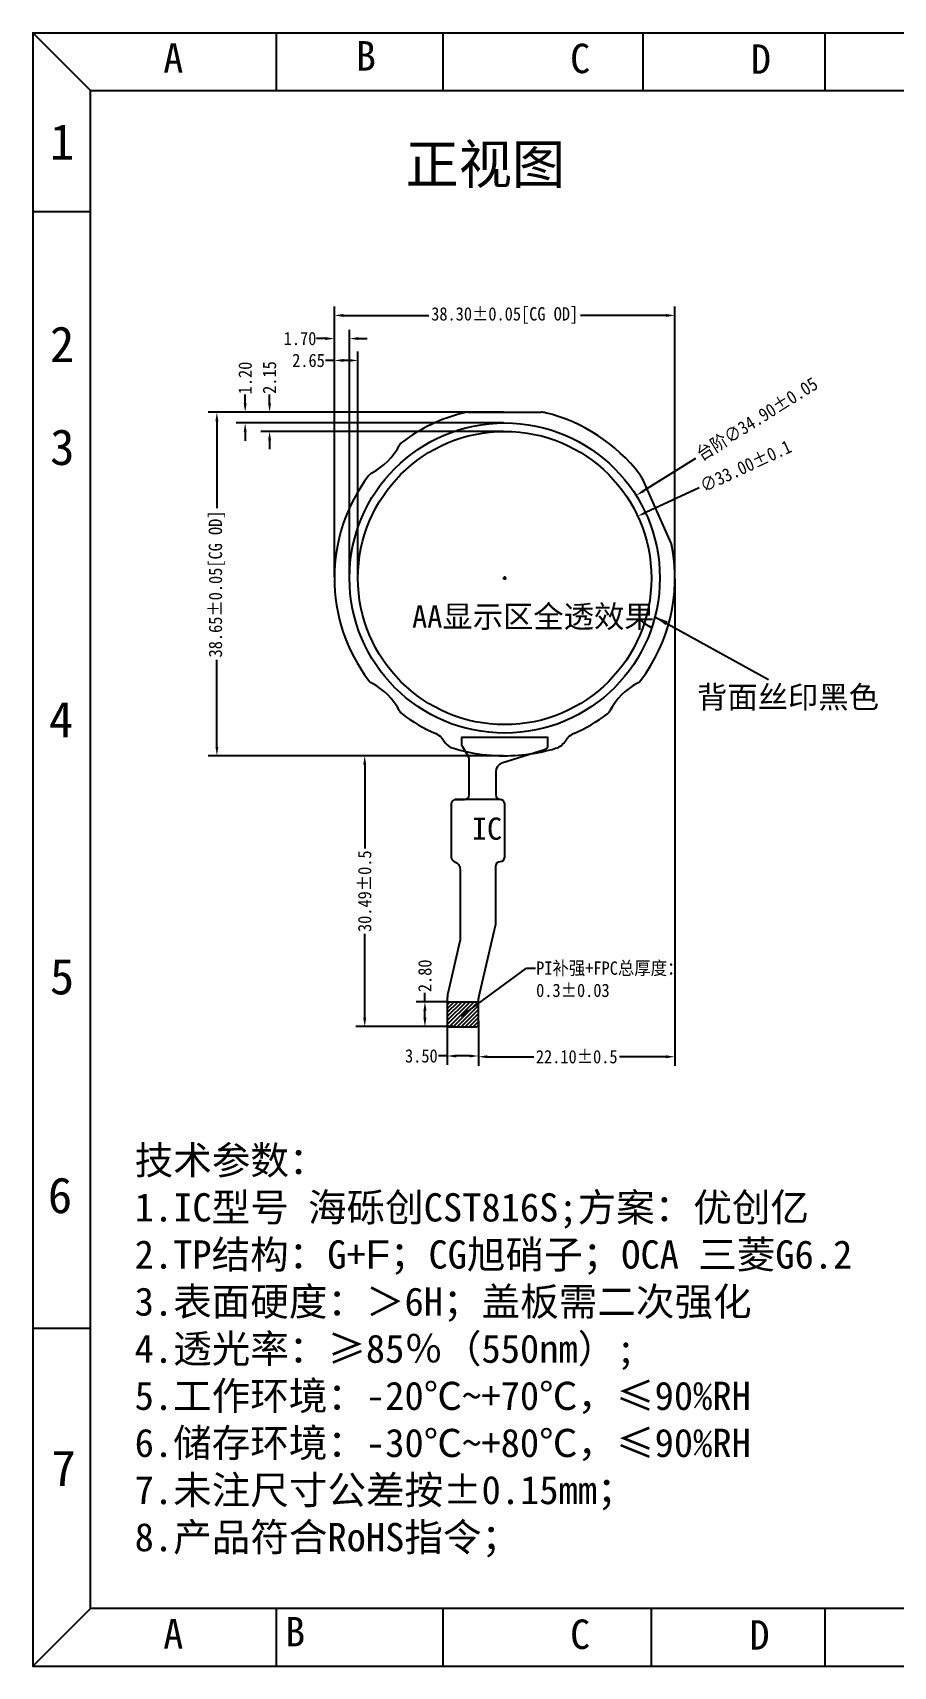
# Model space of a CAD drawing. Header units: millimetres. Extents: x 1040 to 3675, y 249 to 975.
# Drawn here: x 1039.7 to 1136.4, y 249.2 to 433 of the extents above; entities that cross this region are included whole.
import ezdxf

# ---------------------------------------------------------------- set-up
doc = ezdxf.new("R2010")
doc.units = ezdxf.units.MM
for name, color, linetype in [('dim', 3, 'Continuous'), ('FPC', 33, 'Continuous'), ('lens', 6, 'Continuous')]:
    doc.layers.add(name, color=color, linetype=linetype)
doc.styles.add('AA', font='', dxfattribs={"width": 0.9, "height": 1.5})
doc.styles.add('ARIAL', font='arial.ttf')
doc.styles.get("Standard").update_dxf_attribs({"font": 'txt', "bigfont": 'gbcbig.shx'})
doc.styles.add('WMF-ARIAL0', font='arial.ttf')
doc.styles.add('宋体', font='')
doc.styles.get('AA').set_extended_font_data('SimSun')
doc.styles.get('宋体').set_extended_font_data('SimSun')
doc.dimstyles.new('libo', dxfattribs={"dimtxt": 1.5, "dimasz": 1, "dimexe": 1, "dimexo": 0.1375, "dimgap": 0.09, "dimtad": 0, "dimzin": 0, "dimdsep": 46, "dimtxsty": 'AA', "dimcen": 0.198, "dimclrd": 4, "dimclre": 4, "dimclrt": 4, "dimadec": 0, "dimazin": 0, "dimtfac": 1, "dimtofl": 0, "dimtmove": 0, "dimatfit": 3, "dimfxl": 1, "dimtolj": 1, "dimtzin": 0, "dimarcsym": 0})
doc.dimstyles.get("Standard").update_dxf_attribs({"dimtxt": 0.18, "dimasz": 0.18, "dimexe": 0.18, "dimexo": 0.0625, "dimgap": 0.09, "dimtad": 0, "dimzin": 0, "dimdsep": 46, "dimtxsty": 'Standard', "dimcen": 0, "dimadec": 0, "dimazin": 0, "dimtfac": 1, "dimtofl": 0, "dimtmove": 0, "dimatfit": 3, "dimfxl": 1, "dimtolj": 1, "dimtzin": 0, "dimarcsym": 0})

# ---------------------------------------------------------------- blocks, each defined once
blk = doc.blocks.new('*D259')
at = {"layer": 'Defpoints', "color": 0, "transparency": 16777216}
for p in [(1111.9, 401.18), (1073.6, 371.63), (1111.9, 371.63)]:
    blk.add_point(p, dxfattribs=at)
at = {"layer": 'dim', "color": 4, "lineweight": -2, "transparency": 16777216}
for p, q in [((1073.6, 371.77), (1073.6, 402.18)), ((1074.6, 401.18), (1084.22, 401.18)), ((1110.9, 401.18), (1101.28, 401.18)), ((1111.9, 371.77), (1111.9, 402.18))]:
    blk.add_line(p, q, dxfattribs=at)
at = {"layer": 'dim', "color": 4, "transparency": 16777216}
for points in [[(1074.6, 401.34), (1074.6, 401.01), (1073.6, 401.18)], [(1110.9, 401.34), (1110.9, 401.01), (1111.9, 401.18)]]:
    blk.add_solid(points, dxfattribs=at)
at = {"layer": 'dim', "color": 4, "transparency": 16777216, "insert": (1092.75, 401.18), "char_height": 1.5, "attachment_point": 5, "style": 'AA'}
blk.add_mtext('\\A1;38.30%%P0.05[CG OD]', dxfattribs=at)
blk = doc.blocks.new('*D260')
at = {"layer": 'Defpoints', "color": 0, "transparency": 16777216}
for p in [(1060.39, 390.28), (1091.45, 390.28), (1092.75, 351.63)]:
    blk.add_point(p, dxfattribs=at)
at = {"layer": 'dim', "color": 4, "lineweight": -2, "transparency": 16777216}
for p, q in [((1091.32, 390.28), (1059.39, 390.28)), ((1060.39, 389.28), (1060.39, 379.49)), ((1060.39, 352.63), (1060.39, 362.43)), ((1092.61, 351.63), (1059.39, 351.63))]:
    blk.add_line(p, q, dxfattribs=at)
at = {"layer": 'dim', "color": 4, "transparency": 16777216}
for points in [[(1060.22, 389.28), (1060.55, 389.28), (1060.39, 390.28)], [(1060.22, 352.63), (1060.55, 352.63), (1060.39, 351.63)]]:
    blk.add_solid(points, dxfattribs=at)
at = {"layer": 'dim', "color": 4, "transparency": 16777216, "insert": (1060.39, 370.96), "char_height": 1.5, "attachment_point": 5, "rotation": 90, "style": 'AA'}
blk.add_mtext('\\A1;38.65%%P0.05[CG OD]', dxfattribs=at)
blk = doc.blocks.new('*D271')
at = {"layer": 'Defpoints', "color": 0, "transparency": 16777216}
for p in [(1066.31, 390.28), (1092.75, 390.28), (1092.75, 388.13)]:
    blk.add_point(p, dxfattribs=at)
at = {"layer": 'dim', "color": 4, "lineweight": -2, "transparency": 16777216}
for p, q in [((1066.31, 391.28), (1066.31, 392.28)), ((1092.61, 390.28), (1065.31, 390.28)), ((1092.61, 388.13), (1065.31, 388.13)), ((1066.31, 387.13), (1066.31, 386.13))]:
    blk.add_line(p, q, dxfattribs=at)
at = {"layer": 'dim', "color": 4, "transparency": 16777216}
for points in [[(1066.15, 391.28), (1066.48, 391.28), (1066.31, 390.28)], [(1066.15, 387.13), (1066.48, 387.13), (1066.31, 388.13)]]:
    blk.add_solid(points, dxfattribs=at)
at = {"layer": 'dim', "color": 4, "transparency": 16777216, "insert": (1066.31, 394.19), "char_height": 1.5, "attachment_point": 5, "rotation": 90, "style": 'AA'}
blk.add_mtext('\\A1;2.15', dxfattribs=at)
blk = doc.blocks.new('*D272')
at = {"layer": 'Defpoints', "color": 0, "transparency": 16777216}
for p in [(1063.57, 390.28), (1092.75, 390.28), (1092.75, 389.08)]:
    blk.add_point(p, dxfattribs=at)
at = {"layer": 'dim', "color": 4, "lineweight": -2, "transparency": 16777216}
for p, q in [((1063.57, 391.28), (1063.57, 392.28)), ((1092.61, 390.28), (1062.57, 390.28)), ((1092.61, 389.08), (1062.57, 389.08)), ((1063.57, 388.08), (1063.57, 387.08))]:
    blk.add_line(p, q, dxfattribs=at)
at = {"layer": 'dim', "color": 4, "transparency": 16777216}
for points in [[(1063.4, 391.28), (1063.73, 391.28), (1063.57, 390.28)], [(1063.4, 388.08), (1063.73, 388.08), (1063.57, 389.08)]]:
    blk.add_solid(points, dxfattribs=at)
at = {"layer": 'dim', "color": 4, "transparency": 16777216, "insert": (1063.57, 394.14), "char_height": 1.5, "attachment_point": 5, "rotation": 90, "style": 'AA'}
blk.add_mtext('\\A1;1.20', dxfattribs=at)
blk = doc.blocks.new('*D273')
at = {"layer": 'Defpoints', "color": 0, "transparency": 16777216}
for p in [(1073.6, 396.11), (1073.6, 371.63), (1076.25, 371.63)]:
    blk.add_point(p, dxfattribs=at)
at = {"layer": 'dim', "color": 4, "lineweight": -2, "transparency": 16777216}
for p, q in [((1073.6, 371.77), (1073.6, 397.11)), ((1076.25, 371.77), (1076.25, 397.11)), ((1073.6, 396.11), (1072.6, 396.11)), ((1075.25, 396.11), (1074.6, 396.11))]:
    blk.add_line(p, q, dxfattribs=at)
at = {"layer": 'dim', "color": 4, "transparency": 16777216}
for points in [[(1074.6, 396.28), (1074.6, 395.95), (1073.6, 396.11)], [(1075.25, 396.28), (1075.25, 395.95), (1076.25, 396.11)]]:
    blk.add_solid(points, dxfattribs=at)
at = {"layer": 'dim', "color": 4, "transparency": 16777216, "insert": (1070.69, 396.11), "char_height": 1.5, "attachment_point": 5, "style": 'AA'}
blk.add_mtext('\\A1;2.65', dxfattribs=at)
blk = doc.blocks.new('*D274')
at = {"layer": 'Defpoints', "color": 0, "transparency": 16777216}
for p in [(1073.6, 398.57), (1073.6, 371.63), (1075.3, 371.63)]:
    blk.add_point(p, dxfattribs=at)
at = {"layer": 'dim', "color": 4, "lineweight": -2, "transparency": 16777216}
for p, q in [((1073.6, 371.77), (1073.6, 399.57)), ((1075.3, 371.77), (1075.3, 399.57)), ((1072.6, 398.57), (1071.6, 398.57)), ((1076.3, 398.57), (1077.3, 398.57))]:
    blk.add_line(p, q, dxfattribs=at)
at = {"layer": 'dim', "color": 4, "transparency": 16777216}
for points in [[(1072.6, 398.74), (1072.6, 398.41), (1073.6, 398.57)], [(1076.3, 398.74), (1076.3, 398.41), (1075.3, 398.57)]]:
    blk.add_solid(points, dxfattribs=at)
at = {"layer": 'dim', "color": 4, "transparency": 16777216, "insert": (1069.74, 398.57), "char_height": 1.5, "attachment_point": 5, "style": 'AA'}
blk.add_mtext('\\A1;1.70', dxfattribs=at)
blk = doc.blocks.new('*D261')
at = {"layer": 'Defpoints', "color": 0, "transparency": 16777216}
for p in [(1077.01, 351.63), (1092.75, 351.63), (1087.34, 321.15)]:
    blk.add_point(p, dxfattribs=at)
at = {"layer": 'dim', "color": 4, "lineweight": -2, "transparency": 16777216}
for p, q in [((1092.61, 351.63), (1076.01, 351.63)), ((1077.01, 350.63), (1077.01, 341.19)), ((1077.01, 322.15), (1077.01, 331.59)), ((1087.2, 321.15), (1076.01, 321.15))]:
    blk.add_line(p, q, dxfattribs=at)
at = {"layer": 'dim', "color": 4, "transparency": 16777216}
for points in [[(1076.84, 350.63), (1077.18, 350.63), (1077.01, 351.63)], [(1076.84, 322.15), (1077.18, 322.15), (1077.01, 321.15)]]:
    blk.add_solid(points, dxfattribs=at)
at = {"layer": 'dim', "color": 4, "transparency": 16777216, "insert": (1077.01, 336.39), "char_height": 1.5, "attachment_point": 5, "rotation": 90, "style": 'AA'}
blk.add_mtext('\\A1;30.49%%P0.5', dxfattribs=at)
blk = doc.blocks.new('*D262')
at = {"layer": 'Defpoints', "color": 0, "transparency": 16777216}
for p in [(1111.9, 371.63), (1089.8, 321.96), (1111.9, 317.76)]:
    blk.add_point(p, dxfattribs=at)
at = {"layer": 'dim', "color": 4, "lineweight": -2, "transparency": 16777216}
for p, q in [((1111.9, 371.49), (1111.9, 316.76)), ((1089.8, 321.82), (1089.8, 316.76)), ((1090.8, 317.76), (1096.04, 317.76)), ((1110.9, 317.76), (1105.66, 317.76))]:
    blk.add_line(p, q, dxfattribs=at)
at = {"layer": 'dim', "color": 4, "transparency": 16777216}
for points in [[(1090.8, 317.93), (1090.8, 317.6), (1089.8, 317.76)], [(1110.9, 317.93), (1110.9, 317.6), (1111.9, 317.76)]]:
    blk.add_solid(points, dxfattribs=at)
at = {"layer": 'dim', "color": 4, "transparency": 16777216, "insert": (1100.85, 317.76), "char_height": 1.5, "attachment_point": 5, "style": 'AA'}
blk.add_mtext('\\A1;22.10%%P0.5', dxfattribs=at)
blk = doc.blocks.new('*D263')
at = {"layer": 'Defpoints', "color": 0, "transparency": 16777216}
for p in [(1086.3, 321.51), (1089.8, 321.35), (1086.3, 317.85)]:
    blk.add_point(p, dxfattribs=at)
at = {"layer": 'dim', "color": 4, "lineweight": -2, "transparency": 16777216}
for p, q in [((1086.3, 321.37), (1086.3, 316.85)), ((1089.8, 321.21), (1089.8, 316.85)), ((1086.3, 317.85), (1085.3, 317.85)), ((1088.8, 317.85), (1087.3, 317.85))]:
    blk.add_line(p, q, dxfattribs=at)
at = {"layer": 'dim', "color": 4, "transparency": 16777216}
for points in [[(1087.3, 318.01), (1087.3, 317.68), (1086.3, 317.85)], [(1088.8, 318.01), (1088.8, 317.68), (1089.8, 317.85)]]:
    blk.add_solid(points, dxfattribs=at)
at = {"layer": 'dim', "color": 4, "transparency": 16777216, "insert": (1083.38, 317.85), "char_height": 1.5, "attachment_point": 5, "style": 'AA'}
blk.add_mtext('\\A1;3.50', dxfattribs=at)
blk = doc.blocks.new('*D264')
at = {"layer": 'Defpoints', "color": 0, "transparency": 16777216}
for p in [(1083.78, 323.95), (1086.5, 323.95), (1086.5, 321.15)]:
    blk.add_point(p, dxfattribs=at)
at = {"layer": 'dim', "color": 4, "lineweight": -2, "transparency": 16777216}
for p, q in [((1086.36, 323.95), (1082.78, 323.95)), ((1083.78, 323.95), (1083.78, 324.95)), ((1083.78, 322.15), (1083.78, 322.95)), ((1086.36, 321.15), (1082.78, 321.15))]:
    blk.add_line(p, q, dxfattribs=at)
at = {"layer": 'dim', "color": 4, "transparency": 16777216}
for points in [[(1083.61, 322.95), (1083.95, 322.95), (1083.78, 323.95)], [(1083.61, 322.15), (1083.95, 322.15), (1083.78, 321.15)]]:
    blk.add_solid(points, dxfattribs=at)
at = {"layer": 'dim', "color": 4, "transparency": 16777216, "insert": (1083.78, 326.87), "char_height": 1.5, "attachment_point": 5, "rotation": 90, "style": 'AA'}
blk.add_mtext('\\A1;2.80', dxfattribs=at)
blk = doc.blocks.new('*D250')
at = {"layer": 'Defpoints', "color": 0, "transparency": 16777216}
for p in [(1107.71, 378.58), (1077.78, 364.68)]:
    blk.add_point(p, dxfattribs=at)
at = {"layer": 'dim', "color": 4, "lineweight": -2, "transparency": 16777216}
for p, q in [((1114.6, 381.78), (1108.62, 379)), ((1092.55, 371.63), (1092.95, 371.63)), ((1092.75, 371.43), (1092.75, 371.83))]:
    blk.add_line(p, q, dxfattribs=at)
at = {"layer": 'dim', "color": 4, "transparency": 16777216}
blk.add_solid([(1108.55, 379.15), (1108.69, 378.85), (1107.71, 378.58)], dxfattribs=at)
at = {"layer": 'dim', "color": 4, "transparency": 16777216, "insert": (1119.85, 384.22), "char_height": 1.5, "attachment_point": 5, "rotation": 24.9132, "style": 'AA'}
blk.add_mtext('\\A1;{\\Ftxt|c134;∅33.00}%%P0.1', dxfattribs=at)
blk = doc.blocks.new('*D251')
at = {"layer": 'Defpoints', "color": 0, "transparency": 16777216}
for p in [(1107.53, 380.91), (1077.97, 362.35)]:
    blk.add_point(p, dxfattribs=at)
at = {"layer": 'dim', "color": 4, "lineweight": -2, "transparency": 16777216}
for p, q in [((1114.19, 385.09), (1108.37, 381.44)), ((1092.55, 371.63), (1092.95, 371.63)), ((1092.75, 371.43), (1092.75, 371.83))]:
    blk.add_line(p, q, dxfattribs=at)
at = {"layer": 'dim', "color": 4, "transparency": 16777216}
blk.add_solid([(1108.29, 381.58), (1108.46, 381.3), (1107.53, 380.91)], dxfattribs=at)
at = {"layer": 'dim', "color": 4, "transparency": 16777216, "insert": (1121.16, 389.47), "char_height": 1.5, "attachment_point": 5, "rotation": 32.122, "style": 'AA'}
blk.add_mtext('\\A1;台阶{\\Ftxt|c134;∅34.90}%%P0.05', dxfattribs=at)

msp = doc.modelspace()

# ---------------------------------------------------------------- hatches: boundary and pattern name
at = {"layer": 'FPC'}
h = msp.add_hatch(dxfattribs=at)
h.set_pattern_fill('ANSI31', color=30, scale=0.1, style=0)
h.set_pattern_definition([(45, (1772.44727, 406.29724), (-0.2245064, 0.2245064), [])])
h.paths.add_polyline_path([(1086.2989, 323.9453), (1086.2989, 321.3453, 0.41421356), (1086.4989, 321.1453), (1089.5989, 321.1453, 0.41421356), (1089.7989, 321.3453), (1089.7989, 323.9453)])

# ---------------------------------------------------------------- linework, layer by layer
at = {"linetype": 'ByBlock'}
msp.add_lwpolyline([(1046.1796, 255.6786), (1039.6742, 249.1732), (1298.9856, 249.1732), (1292.4801, 255.6786), (1046.1796, 255.6786), (1046.1796, 426.4884), (1039.6742, 432.9938), (1298.9856, 432.9938), (1292.4801, 426.4884), (1292.4801, 374.203), (1292.4801, 426.4884), (1248.1569, 426.4884)], dxfattribs=at)
at = {"flags": 128}
for points in [[(1039.6742, 432.9938), (1039.6742, 249.1732)], [(1046.1796, 426.4884), (1292.4801, 426.4884), (1292.4801, 255.6786)]]:
    msp.add_lwpolyline(points, dxfattribs=at)
at = {"linetype": 'ByBlock', "flags": 128}
for points in [[(1067.067, 432.9938), (1067.067, 426.4884)], [(1085.7932, 432.9938), (1085.7932, 426.4884)], [(1108.3012, 432.9938), (1108.3012, 426.4884)], [(1128.7365, 432.9938), (1128.7365, 426.4884)], [(1046.1796, 412.8249), (1039.6742, 412.8249)], [(1046.1796, 287.1978), (1039.6742, 287.1978)], [(1067.067, 255.6786), (1067.067, 249.1732)], [(1085.7932, 255.6786), (1085.7932, 249.1732)], [(1109.2106, 255.6786), (1109.2106, 249.1732)], [(1128.7365, 255.6786), (1128.7365, 249.1732)]]:
    msp.add_lwpolyline(points, dxfattribs=at)
at = {"color": 7, "linetype": 'Continuous'}
msp.add_circle((1092.7489, 371.6313), 17.45, dxfattribs=at)
at = {"color": 1, "linetype": 'Continuous'}
for centre, radius, start, end in [((1074.2934, 390.0868), 7.5, 297.878994, 332.121006), ((1081.8069, 386.1122), 1, 127.075451, 152.121006), ((1078.2681, 382.5734), 1, 117.878994, 142.924549), ((1078.2681, 360.6893), 1, 217.075451, 242.121006), ((1074.2934, 353.1758), 7.5, 27.878994, 62.121006), ((1111.2044, 353.1758), 7.5, 117.878994, 152.121006), ((1107.2297, 360.6893), 1, 297.878994, 322.924549), ((1081.8069, 357.1505), 1, 207.878994, 232.924549), ((1103.6909, 357.1505), 1, 307.075451, 332.121006)]:
    msp.add_arc(centre, radius, start, end, dxfattribs=at)
at = {"layer": 'FPC', "color": 30}
msp.add_line((1086.2989, 323.9453), (1089.7989, 323.9453), dxfattribs=at)
at = {"layer": 'FPC', "color": 1, "flags": 128}
msp.add_lwpolyline([(1087.0822, 346.6893, 0.31783725), (1086.7489, 346.2179), (1086.7489, 340.2179, 0.3172687), (1087.0811, 339.7469, -0.31816259), (1087.7489, 338.8037), (1087.7489, 331.0105, -0.05704676), (1087.723, 330.7846), (1086.3506, 324.8683, 0.0568074), (1086.2989, 324.4164), (1086.2989, 321.3453, 0.41421356), (1086.4989, 321.1453), (1089.5989, 321.1453, 0.41421356), (1089.7989, 321.3453), (1089.7989, 324.0157, -0.0568074), (1089.8506, 324.4677), (1091.723, 332.5394, 0.05704676), (1091.7489, 332.7653), (1091.7489, 339.2179, -0.41421356), (1092.2489, 339.7179), (1092.2489, 339.7179, 0.41421356), (1092.7489, 340.2179), (1092.7489, 346.2179, 0.41421356), (1092.2489, 346.7179), (1092.2489, 346.7179), (1087.1542, 346.7179), (1088.2489, 346.7179, 0.41421356), (1088.7489, 347.2179), (1088.7489, 351.2983, 0.13879483), (1088.6747, 351.5603), (1087.995, 352.6649, -0.13879483), (1087.9208, 352.927), (1087.9208, 353.7171), (1097.5708, 353.7171), (1097.5708, 352.7798, -0.32707253), (1097.2216, 352.303), (1092.4427, 350.7913, 0.32574057), (1091.7489, 349.8393), (1091.7489, 347.2179, 0.41421356), (1092.2489, 346.7179)], format="xyb", dxfattribs=at)
at = {"layer": 'lens', "linetype": 'Continuous'}
for p, q in [((1088.6379, 390.2813), (1096.8599, 390.2813)), ((1108.1631, 382.9097), (1111.4445, 375.5391))]:
    msp.add_line(p, q, dxfattribs=at)
msp.add_circle((1092.7489, 371.6313), 16.5, dxfattribs=at)
for centre, radius, start, end in [((1092.7489, 371.6313), 19.15, 103.869199, 127.075451), ((1088.6379, 388.2813), 2, 90, 103.869199), ((1096.8599, 388.2813), 2, 76.130801, 90), ((1092.7489, 371.6313), 19.15, 37.603808, 76.130801), ((1092.7489, 371.6313), 19.15, 142.924549, 217.075451), ((1106.336, 382.0962), 2, 23.999232, 37.603808), ((1092.7489, 371.6313), 19.15, 322.924549, 10.394656), ((1109.6174, 374.7257), 2, 10.394656, 23.999232), ((1092.7489, 371.6313), 19.15, 232.924549, 246.102514), ((1092.7489, 371.6313), 19.15, 293.897486, 307.075451), ((1084.181, 352.2945), 2, 41.945511, 66.102514), ((1084.181, 352.2945), 2, 31.531045, 41.945511), ((1087.5904, 354.3863), 2, 211.531045, 244.888831), ((1097.9074, 354.3863), 2, 286.65341, 328.468955), ((1101.3168, 352.2945), 2, 138.054489, 148.468955), ((1101.3168, 352.2945), 2, 113.897486, 138.054489), ((1092.5129, 370.0467), 18.3998, 251.720267, 254.994259), ((1092.5129, 370.0467), 18.3998, 254.994259, 267.620256), ((1092.7489, 371.6313), 20, 267.134016, 286.65341)]:
    msp.add_arc(centre, radius, start, end, dxfattribs=at)

# ---------------------------------------------------------------- texts
for s, height, style, p in [('B', 3.3137, '宋体', (1076.0166, 428.7284)), ('A', 3.3137, '宋体', (1054.357, 428.4856)), ('C', 3.3137, '宋体', (1100.1083, 428.4409)), ('D', 3.3137, '宋体', (1120.44, 428.3666)), ('1', 4.0265, '宋体', (1041.6085, 418.6879)), ('正视图', 4.39051, 'WMF-ARIAL0', (1081.5914, 416.0058)), ('2', 4.0265, '宋体', (1041.6085, 395.9201)), ('3', 4.0265, '宋体', (1041.6388, 384.3514)), ('4', 4.0265, '宋体', (1041.4904, 353.7043)), ('5', 4.0265, '宋体', (1041.6058, 324.7833)), ('6', 4.0265, '宋体', (1041.3746, 300.1675)), ('7', 4.0265, '宋体', (1041.7809, 269.4454)), ('A', 3.3137, '宋体', (1054.357, 251.1704)), ('B', 3.3137, '宋体', (1068.0563, 251.4132)), ('C', 3.3137, '宋体', (1100.1083, 251.1257)), ('D', 3.3137, '宋体', (1120.2846, 251.0514))]:
    msp.add_text(s, height=height, dxfattribs=dict(style=style)).set_placement(p)
at = {"insert": (1089.0588, 344.6783), "char_height": 2.5, "width": 3.325508, "attachment_point": 1}
msp.add_mtext('{\\fSimSun|b0|i0|c134|p2;IC}', dxfattribs=at)
at = {"color": 7, "insert": (1051.1418, 307.7083), "char_height": 3.179707, "width": 162.186207, "attachment_point": 1, "style": '宋体'}
msp.add_mtext('{\\fSimSun|b0|i0|c134|p54;技术参数}：\\P1.IC型号 海砾创CST816S{\\C256;;\\C1;方案：优创亿\\C256;\\P2.TP结构：G+\\fArial|b0|i0|c0|p32;F\\fSimSun|b0|i0|c134|p2;；CG旭硝子；OCA 三菱G6.2\\P}3.表面硬度：＞6H；{\\C1;盖板需二次强化\\P}4.透光率：≥85％（550nm）;\\P5.工作环境：-20℃~+70℃，≤90%RH\\P6.储存环境：-30℃~+80℃，≤90%RH\\P7.未注尺寸公差按±0.15mm；\\P8.产品符合RoHS指令；', dxfattribs=at)
at = {"layer": 'dim', "lineweight": 0, "insert": (1082.3399, 368.5489), "char_height": 2.5, "width": 34.598691, "attachment_point": 1}
msp.add_mtext('{\\fSimSun|b0|i0|c134|p2;AA显示区全透效果}', dxfattribs=at)
at = {"layer": 'dim', "color": 4, "insert": (1096.2875, 328.4881), "char_height": 1.5, "attachment_point": 1, "style": 'AA'}
msp.add_mtext('\\A1;PI补强+FPC总厚度：\\P0.3%%P0.03', dxfattribs=at)
at = {"layer": 'FPC', "color": 4, "insert": (1114.3795, 359.4854), "char_height": 2.5, "width": 21.547291, "attachment_point": 1, "style": 'ARIAL'}
msp.add_mtext('{\\fSimHei|b0|i0|c134|p49;背面丝印黑色}', dxfattribs=at)

# ---------------------------------------------------------------- dimensions: what is measured, and where the dimension line sits
at = {"layer": 'dim'}
dim = msp.add_linear_dim(base=(1111.8989, 401.1763), p1=(1073.5989, 371.6313), p2=(1111.8989, 371.6313), text='<>%%P0.05[CG OD]', dimstyle='libo', dxfattribs=at)
dim.commit()
dim.dimension.update_dxf_attribs({"geometry": '*D259', "text_midpoint": (1092.7489, 401.1763), "dimtype": 160})
for base, p1, p2, picture, middle in [((1073.5989, 398.5745), (1075.2989, 371.6313), (1073.5989, 371.6313), '*D274', (1069.7366, 398.5745)), ((1073.5989, 396.1135), (1076.2489, 371.6313), (1073.5989, 371.6313), '*D273', (1070.6875, 396.1135)), ((1086.2989, 317.845), (1089.7989, 321.3453), (1086.2989, 321.5094), '*D263', (1083.3838, 317.845))]:
    dim = msp.add_linear_dim(base=base, p1=p1, p2=p2, dimstyle='libo', dxfattribs=at)
    dim.commit()
    dim.dimension.update_dxf_attribs({"geometry": picture, "text_midpoint": middle})
for base, p1, p2, picture, middle in [((1063.5656, 390.2813), (1092.7489, 389.0813), (1092.7489, 390.2813), '*D272', (1063.5656, 394.1437)), ((1066.3122, 390.2813), (1092.7489, 388.1313), (1092.7489, 390.2813), '*D271', (1066.3122, 394.1927)), ((1083.7798, 323.9453), (1086.4989, 321.1453), (1086.4989, 323.9453), '*D264', (1083.7798, 326.868))]:
    dim = msp.add_linear_dim(base=base, p1=p1, p2=p2, angle=90, dimstyle='libo', dxfattribs=at)
    dim.commit()
    dim.dimension.update_dxf_attribs({"geometry": picture, "text_midpoint": middle})
for p1, p2, text, picture, middle in [((1077.9702, 362.3527), (1107.5276, 380.9099), '台阶{\\Ftxt|c134;<>}%%P0.05', '*D251', (1121.1581, 389.4676)), ((1077.7843, 364.6808), (1107.7135, 378.5819), '{\\Ftxt|c134;<>}%%P0.1', '*D250', (1119.8452, 384.2166))]:
    dim = msp.add_diameter_dim_2p(p1=p1, p2=p2, text=text, dimstyle='libo', dxfattribs=at)
    dim.commit()
    dim.dimension.update_dxf_attribs({"geometry": picture, "text_midpoint": middle, "dimtype": 163})
dim = msp.add_linear_dim(base=(1060.3852, 390.2813), p1=(1092.7489, 351.6313), p2=(1091.4531, 390.2813), angle=90, text='<>%%P0.05[CG OD]', dimstyle='libo', dxfattribs=at)
dim.commit()
dim.dimension.update_dxf_attribs({"geometry": '*D260', "text_midpoint": (1060.3852, 370.9563), "dimtype": 160})
dim = msp.add_linear_dim(base=(1111.8989, 317.7617), p1=(1089.7989, 321.9596), p2=(1111.8989, 371.6313), text='<>%%P0.5', dimstyle='libo', dxfattribs=at)
dim.commit()
dim.dimension.update_dxf_attribs({"geometry": '*D262', "text_midpoint": (1100.8489, 317.7617)})
dim = msp.add_linear_dim(base=(1077.0098, 351.6313), p1=(1087.3382, 321.1453), p2=(1092.7489, 351.6313), angle=90, text='<>%%P0.5', dimstyle='libo', dxfattribs=at)
dim.commit()
dim.dimension.update_dxf_attribs({"geometry": '*D261', "text_midpoint": (1077.0098, 336.3883)})

# ---------------------------------------------------------------- leaders
at = {"layer": 'dim', "annotation_type": 0, "has_hookline": 1, "hookline_direction": 0, "text_width": 15.9209}
msp.add_leader([(1087.8405, 322.3149), (1095.1975, 327.7381), (1096.1975, 327.7381)], dimstyle='libo', override={"dimgap": 0.09, "dimtad": 0}, dxfattribs=at)
at = {"layer": 'FPC', "color": 4}
msp.add_leader([(1109.645, 367.2695), (1122.4137, 360.2297)], dimstyle='Standard', override={"dimtxt": 2.5, "dimasz": 1.5, "dimexe": 1, "dimexo": 1, "dimgap": 0.9, "dimtad": 0, "dimtih": 0, "dimtoh": 0, "dimzin": 0, "dimcen": 0, "dimtp": 0.03, "dimtm": 0.03, "dimfxl": 0.2, "dimtzin": 0, "dimarcsym": 1}, dxfattribs=at)

doc.saveas('drawing.dxf')
